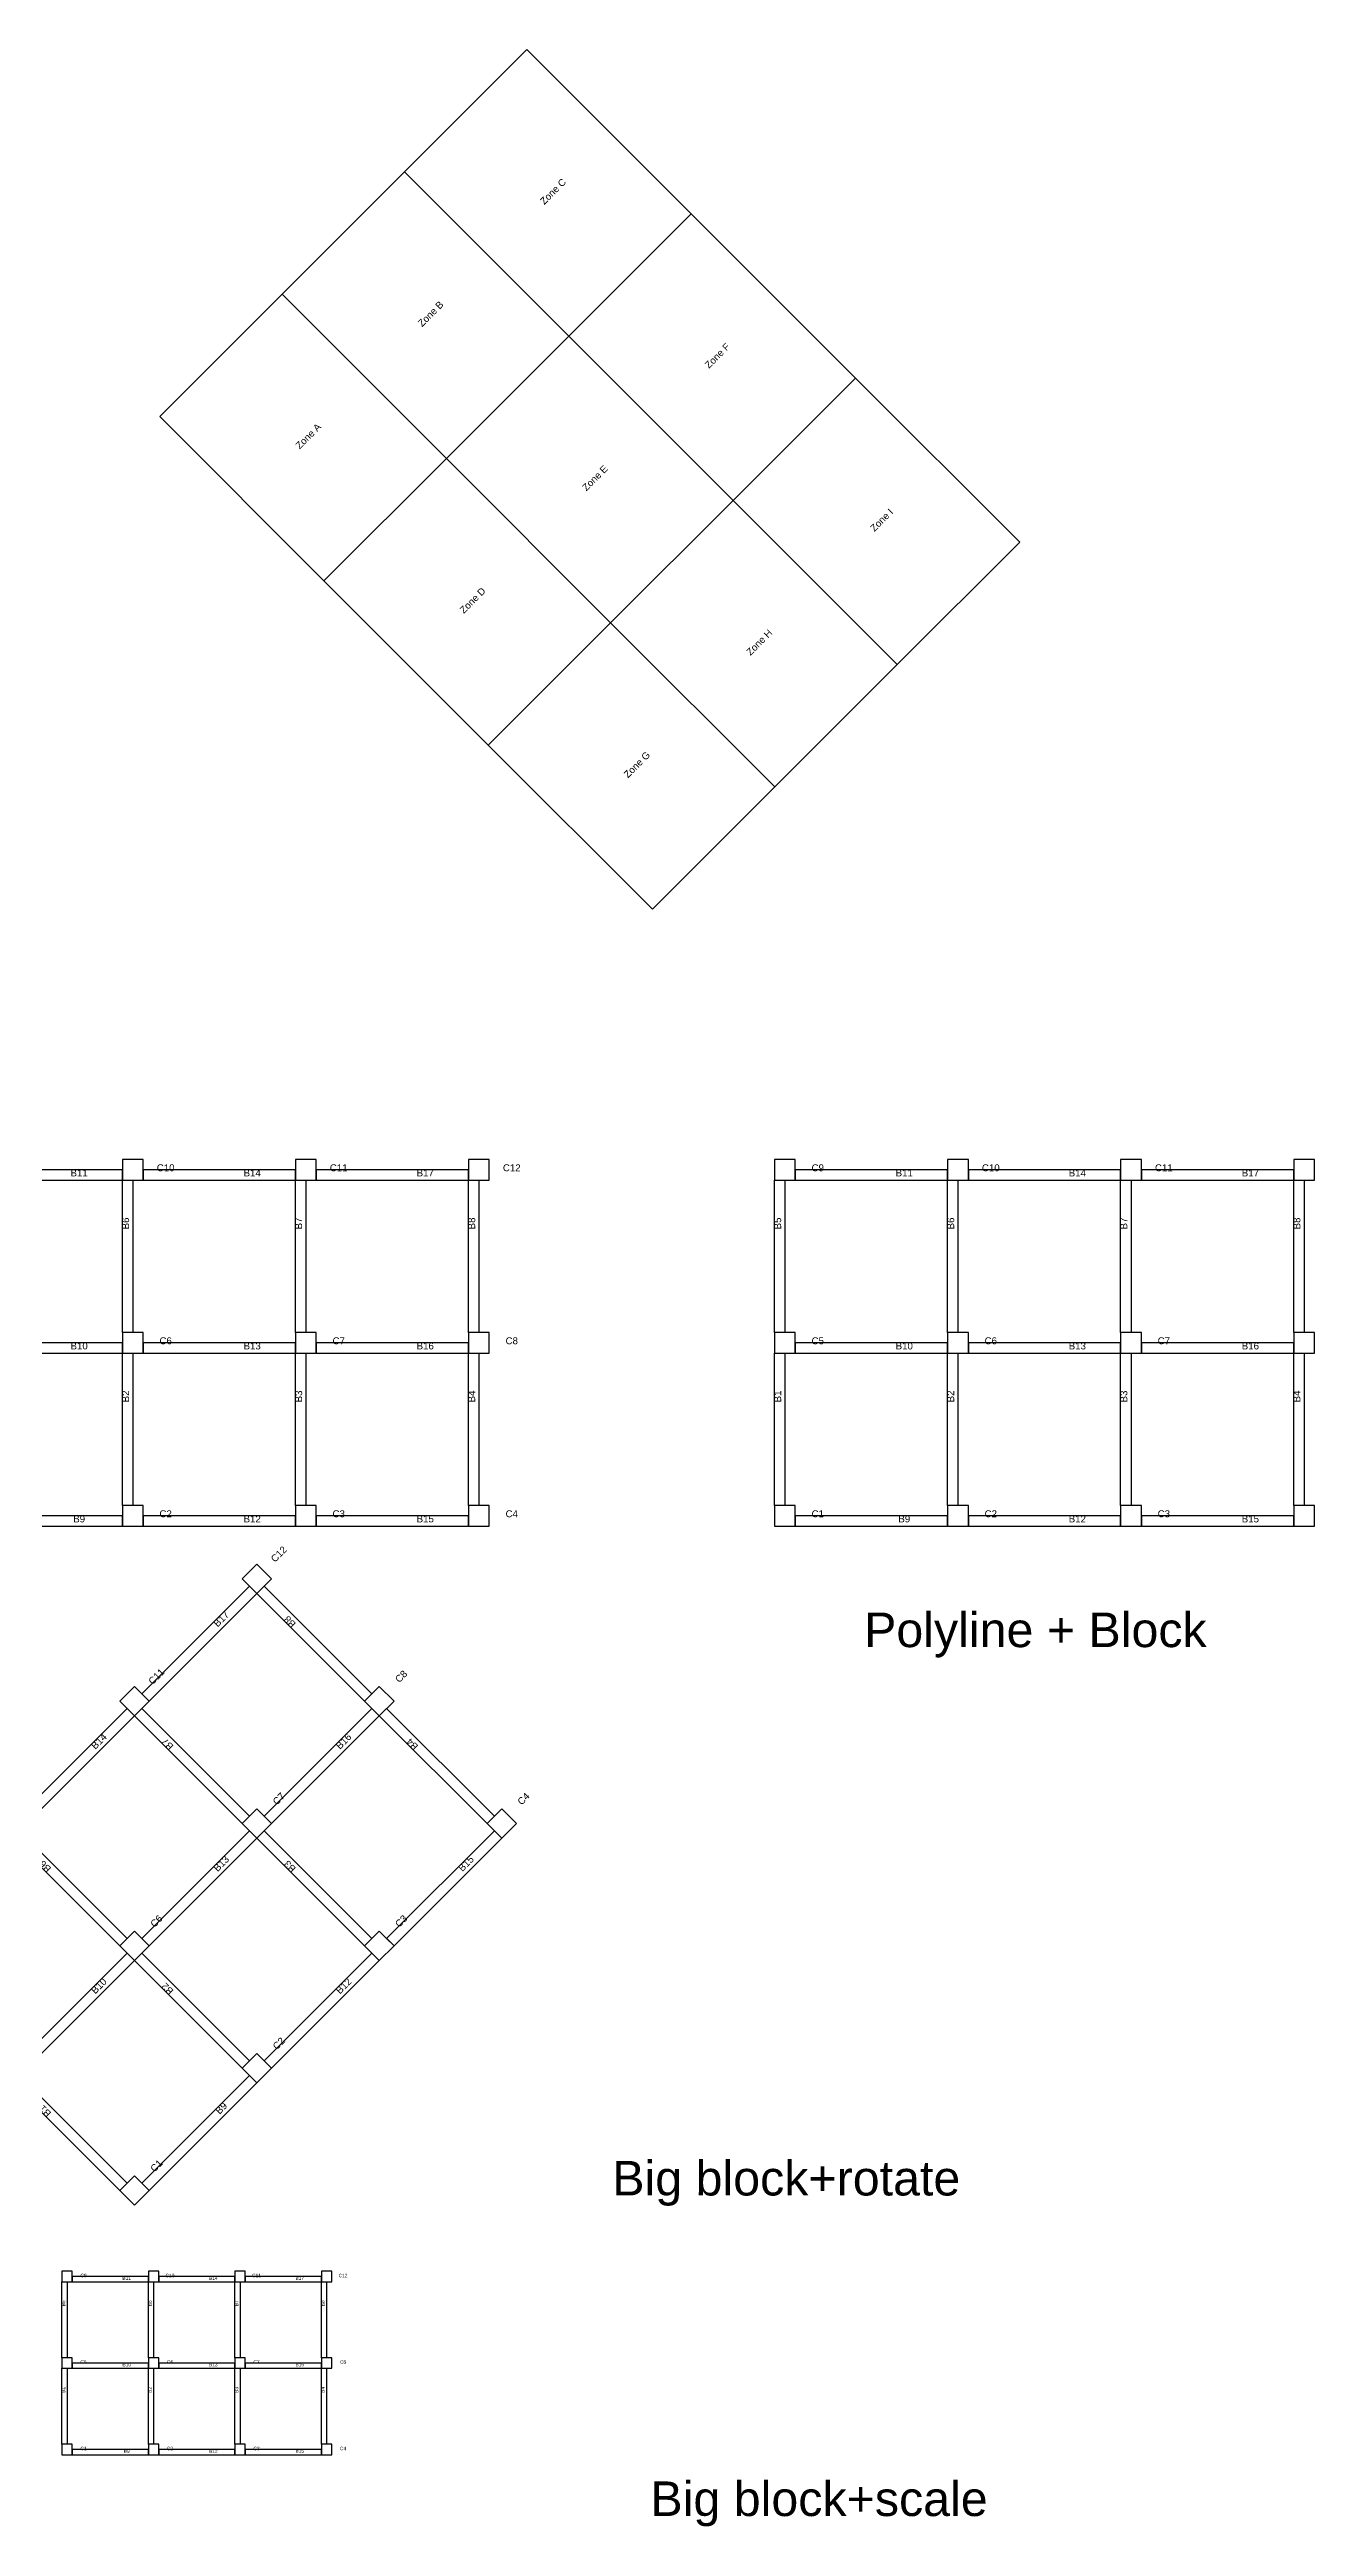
# Model space of a CAD drawing. Header units: inches. Extents: x -19901 to 99628, y -48058 to 23537.
# Drawn here: x 16291 to 52838, y -48058 to 23537 of the extents above; entities that cross this region are included whole.
import ezdxf
from ezdxf.enums import TextEntityAlignment as Align

# ---------------------------------------------------------------- set-up
doc = ezdxf.new("R2010")
doc.units = ezdxf.units.IN
doc.header["$MEASUREMENT"] = 0
doc.styles.get("Standard").update_dxf_attribs({"font": 'arial.ttf'})

# ---------------------------------------------------------------- blocks, each defined once
blk = doc.blocks.new('zone_')
blk.add_lwpolyline([(0, 6714), (5000, 6714), (5000, 0), (0, 0)], close=True)
blk.add_attdef('ZONE_NAME', text='', height=200).set_placement((2636, 3177), align=Align.CENTER)
blk = doc.blocks.new('group zone')
for p, values in [((24916, 14079), {'ZONE_NAME': 'Zone A'}), ((29916, 14079), {'ZONE_NAME': 'Zone B'}), ((34916, 14079), {'ZONE_NAME': 'Zone C'}), ((24916, 7365), {'ZONE_NAME': 'Zone D'}), ((29916, 7365), {'ZONE_NAME': 'Zone E'}), ((34916, 7365), {'ZONE_NAME': 'Zone F'}), ((24916, 651), {'ZONE_NAME': 'Zone G'}), ((29916, 651), {'ZONE_NAME': 'Zone H'}), ((34916, 651), {'ZONE_NAME': 'Zone I'})]:
    blk.add_blockref('zone_', p).add_auto_attribs(values)
blk = doc.blocks.new('*U17')
blk.add_lwpolyline([(-300, -300), (300, -300), (300, 300), (-300, 300)], close=True)
blk = doc.blocks.new('*U18')
at = {"color": 0, "linetype": 'ByBlock', "lineweight": -2, "transparency": 16777216}
for p in [(0, 10000), (5000, 10000), (10000, 10000), (15000, 10000), (0, 5000), (5000, 5000), (10000, 5000), (15000, 5000), (0, 0), (5000, 0), (10000, 0), (15000, 0)]:
    blk.add_blockref('*U17', p, dxfattribs=at)
blk = doc.blocks.new('tag')
blk.add_attdef('NAME_', text='', height=200).set_placement((949, -42), align=Align.CENTER)
blk = doc.blocks.new('*U27')
blk.add_lwpolyline([(-150, 2200), (150, 2200), (150, -2200), (-150, -2200)], close=True)
blk = doc.blocks.new('*U28')
at = {"color": 0, "linetype": 'ByBlock', "lineweight": -2, "transparency": 16777216}
for p in [(0, 0), (5000, 0), (10000, 0), (15000, 0)]:
    blk.add_blockref('*U27', p, dxfattribs=at)
blk = doc.blocks.new('*U19')
blk.add_lwpolyline([(-2200, -150), (2200, -150), (2200, 150), (-2200, 150)], close=True)
blk = doc.blocks.new('*U20')
at = {"color": 0, "linetype": 'ByBlock', "lineweight": -2, "transparency": 16777216}
for p in [(0, 10000), (0, 5000), (0, 0)]:
    blk.add_blockref('*U19', p, dxfattribs=at)
blk = doc.blocks.new('*U21')
blk.add_lwpolyline([(-2200, -150), (2200, -150), (2200, 150), (-2200, 150)], close=True)
blk = doc.blocks.new('*U22')
at = {"color": 0, "linetype": 'ByBlock', "lineweight": -2, "transparency": 16777216}
for p in [(0, 10000), (0, 5000), (0, 0)]:
    blk.add_blockref('*U21', p, dxfattribs=at)
blk = doc.blocks.new('*U23')
blk.add_lwpolyline([(-2200, -150), (2200, -150), (2200, 150), (-2200, 150)], close=True)
blk = doc.blocks.new('*U24')
at = {"color": 0, "linetype": 'ByBlock', "lineweight": -2, "transparency": 16777216}
for p in [(0, 10000), (0, 5000), (0, 0)]:
    blk.add_blockref('*U23', p, dxfattribs=at)
blk = doc.blocks.new('*U25')
blk.add_lwpolyline([(-150, 2200), (150, 2200), (150, -2200), (-150, -2200)], close=True)
blk = doc.blocks.new('*U26')
at = {"color": 0, "linetype": 'ByBlock', "lineweight": -2, "transparency": 16777216}
for p in [(0, 0), (5000, 0), (10000, 0), (15000, 0)]:
    blk.add_blockref('*U25', p, dxfattribs=at)
blk = doc.blocks.new('group Structure')
for name, p in [('*U18', (300, 300)), ('*U20', (2800, 150)), ('*U22', (7800, 150)), ('*U24', (12800, 150)), ('*U26', (150, 7800)), ('*U28', (150, 2800))]:
    blk.add_blockref(name, p)
for p, values in [((300, 10300), {'NAME_': 'C9'}), ((2800, 10150), {'NAME_': 'B11'}), ((5300, 10300), {'NAME_': 'C10'}), ((7800, 10150), {'NAME_': 'B14'}), ((10300, 10300), {'NAME_': 'C11'}), ((12800, 10150), {'NAME_': 'B17'}), ((15300, 10300), {'NAME_': 'C12'}), ((300, 5300), {'NAME_': 'C5'}), ((2800, 5150), {'NAME_': 'B10'}), ((5300, 5300), {'NAME_': 'C6'}), ((7800, 5150), {'NAME_': 'B13'}), ((10300, 5300), {'NAME_': 'C7'}), ((12800, 5150), {'NAME_': 'B16'}), ((15300, 5300), {'NAME_': 'C8'}), ((300, 300), {'NAME_': 'C1'}), ((2800, 150), {'NAME_': 'B9'}), ((5300, 300), {'NAME_': 'C2'}), ((7800, 150), {'NAME_': 'B12'}), ((10300, 300), {'NAME_': 'C3'}), ((12800, 150), {'NAME_': 'B15'}), ((15300, 300), {'NAME_': 'C4'})]:
    blk.add_blockref('tag', p).add_auto_attribs(values)
at = {"rotation": 90}
for p, values in [((150, 7800), {'NAME_': 'B5'}), ((5150, 7800), {'NAME_': 'B6'}), ((10150, 7800), {'NAME_': 'B7'}), ((15150, 7800), {'NAME_': 'B8'}), ((150, 2800), {'NAME_': 'B1'}), ((5150, 2800), {'NAME_': 'B2'}), ((10150, 2800), {'NAME_': 'B3'}), ((15150, 2800), {'NAME_': 'B4'})]:
    blk.add_blockref('tag', p, dxfattribs=at).add_auto_attribs(values)

msp = doc.modelspace()

# ---------------------------------------------------------------- linework, layer by layer
for points in [[(37238, -9144), (37838, -9144), (37838, -8544), (37238, -8544)], [(42238, -9144), (42838, -9144), (42838, -8544), (42238, -8544)], [(47238, -9144), (47838, -9144), (47838, -8544), (47238, -8544)], [(52238, -9144), (52838, -9144), (52838, -8544), (52238, -8544)], [(37238, -9144), (37538, -9144), (37538, -13544), (37238, -13544)], [(37838, -9144), (42238, -9144), (42238, -8844), (37838, -8844)], [(42238, -9144), (42538, -9144), (42538, -13544), (42238, -13544)], [(42838, -9144), (47238, -9144), (47238, -8844), (42838, -8844)], [(47238, -9144), (47538, -9144), (47538, -13544), (47238, -13544)], [(47838, -9144), (52238, -9144), (52238, -8844), (47838, -8844)], [(52238, -9144), (52538, -9144), (52538, -13544), (52238, -13544)], [(37238, -14144), (37838, -14144), (37838, -13544), (37238, -13544)], [(42238, -14144), (42838, -14144), (42838, -13544), (42238, -13544)], [(47238, -14144), (47838, -14144), (47838, -13544), (47238, -13544)], [(52238, -14144), (52838, -14144), (52838, -13544), (52238, -13544)], [(37238, -14144), (37538, -14144), (37538, -18544), (37238, -18544)], [(37838, -14144), (42238, -14144), (42238, -13844), (37838, -13844)], [(42238, -14144), (42538, -14144), (42538, -18544), (42238, -18544)], [(42838, -14144), (47238, -14144), (47238, -13844), (42838, -13844)], [(47238, -14144), (47538, -14144), (47538, -18544), (47238, -18544)], [(47838, -14144), (52238, -14144), (52238, -13844), (47838, -13844)], [(52238, -14144), (52538, -14144), (52538, -18544), (52238, -18544)], [(37238, -19144), (37838, -19144), (37838, -18544), (37238, -18544)], [(42238, -19144), (42838, -19144), (42838, -18544), (42238, -18544)], [(47238, -19144), (47838, -19144), (47838, -18544), (47238, -18544)], [(52238, -19144), (52838, -19144), (52838, -18544), (52238, -18544)], [(37838, -19144), (42238, -19144), (42238, -18844), (37838, -18844)], [(42838, -19144), (47238, -19144), (47238, -18844), (42838, -18844)], [(47838, -19144), (52238, -19144), (52238, -18844), (47838, -18844)]]:
    msp.add_lwpolyline(points, close=True)

# ---------------------------------------------------------------- block references
at = {"rotation": 45}
for name, p in [('group zone', (16557, -19392)), ('group Structure', (18748, -38767))]:
    msp.add_blockref(name, p, dxfattribs=at)
msp.add_blockref('group Structure', (13397, -19144))
for p, values in [((37538, -8844), {'NAME_': 'C9'}), ((40038, -8994), {'NAME_': 'B11'}), ((42538, -8844), {'NAME_': 'C10'}), ((45038, -8994), {'NAME_': 'B14'}), ((47538, -8844), {'NAME_': 'C11'}), ((50038, -8994), {'NAME_': 'B17'}), ((37538, -13844), {'NAME_': 'C5'}), ((40038, -13994), {'NAME_': 'B10'}), ((42538, -13844), {'NAME_': 'C6'}), ((45038, -13994), {'NAME_': 'B13'}), ((47538, -13844), {'NAME_': 'C7'}), ((50038, -13994), {'NAME_': 'B16'}), ((37538, -18844), {'NAME_': 'C1'}), ((40038, -18994), {'NAME_': 'B9'}), ((42538, -18844), {'NAME_': 'C2'}), ((45038, -18994), {'NAME_': 'B12'}), ((47538, -18844), {'NAME_': 'C3'}), ((50038, -18994), {'NAME_': 'B15'})]:
    msp.add_blockref('tag', p).add_auto_attribs(values)
at = {"rotation": 90}
for p, values in [((37388, -11344), {'NAME_': 'B5'}), ((42388, -11344), {'NAME_': 'B6'}), ((47388, -11344), {'NAME_': 'B7'}), ((52388, -11344), {'NAME_': 'B8'}), ((37388, -16344), {'NAME_': 'B1'}), ((42388, -16344), {'NAME_': 'B2'}), ((47388, -16344), {'NAME_': 'B3'}), ((52388, -16344), {'NAME_': 'B4'})]:
    msp.add_blockref('tag', p, dxfattribs=at).add_auto_attribs(values)
at = {"xscale": 0.5, "yscale": 0.5}
msp.add_blockref('group Structure', (16646, -45983), dxfattribs=at)

# ---------------------------------------------------------------- texts
for s, p in [('Polyline + Block', (44776, -22641)), ('Big block+rotate', (37578, -38491)), ('Big block+scale', (38525, -47756))]:
    msp.add_text(s, height=1000).set_placement(p, align=Align.CENTER)

doc.saveas('drawing.dxf')
